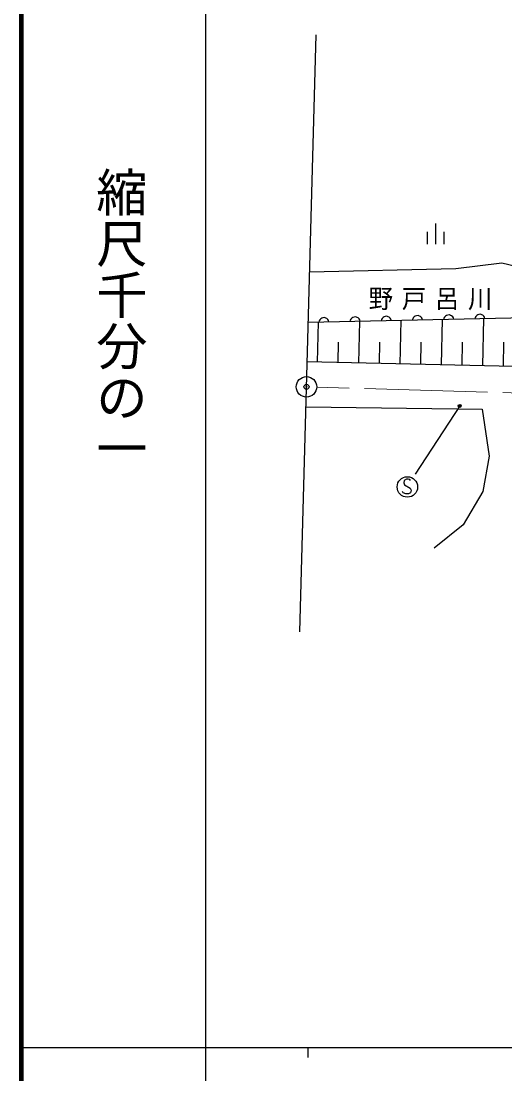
# Model space of a CAD drawing. Units: millimetres, scale not verified. Extents: x 40000 to 680000, y 20000 to 380000.
# Drawn here: x 40000 to 87240, y 202409 to 305223 of the extents above; entities that cross this region are included whole.
import ezdxf
from ezdxf.enums import TextEntityAlignment as Align

# ---------------------------------------------------------------- set-up
doc = ezdxf.new("R2010")
doc.units = ezdxf.units.MM
doc.header["$LTSCALE"] = 1000
doc.header["$PDMODE"] = 32
doc.header["$PDSIZE"] = 500
doc.linetypes.add('CHAIN', pattern=[18.5, 12, -1.5, 3.5, -1.5])
for name, color, linetype, lineweight in [('M-BGD', 7, 'Continuous', 25), ('M-BMK', 2, 'CHAIN', 13), ('M-BMK-SRVR', 3, 'Continuous', 25), ('M-STR-STRC', 7, 'Continuous', 25), ('M-TTL', 2, 'Continuous', 140), ('M-TTL-BAND', 7, 'Continuous', 25)]:
    doc.layers.add(name, color=color, linetype=linetype, lineweight=lineweight)
doc.layers.add('M-BMK-HTXT', color=7, linetype='Continuous')
doc.layers.add('M-OTRS', color=6, linetype='Continuous')
doc.styles.add('@ＭＳ ゴシック', font='')
doc.styles.add('ＭＳ ゴシック', font='')
doc.styles.get('@ＭＳ ゴシック').set_extended_font_data('@MS Gothic')
doc.styles.get('ＭＳ ゴシック').set_extended_font_data('MS Gothic')

msp = doc.modelspace()

# ---------------------------------------------------------------- linework, layer by layer
at = {"layer": 'M-BGD'}
for p, q in [((80462, 285440), (80462, 283440)), ((79662, 284640), (79662, 283440)), ((81262, 284640), (81262, 283440)), ((68939, 271912), (69026, 275828)), ((72973, 271823), (73063, 275914)), ((77006, 271734), (77101, 276000)), ((81040, 271644), (81138, 276087)), ((85073, 271555), (85175, 276173)), ((70956, 271867), (71000, 273869)), ((74990, 271778), (75036, 273868)), ((79023, 271689), (79071, 273866)), ((83057, 271600), (83107, 273865)), ((87090, 271511), (87142, 273863)), ((104232, 271132), (67931, 271934))]:
    msp.add_line(p, q, dxfattribs=at)
for points in [[(68036, 275806), (98500, 276458), (108274, 276733), (117390, 277776), (124561, 279423), (131699, 282059), (140649, 286397), (148062, 290899), (152847, 294249)], [(68169, 280719), (82461, 281062), (86943, 281613), (91839, 280441), (96666, 279683), (105009, 279545), (113008, 279614), (119283, 280510), (123489, 282096), (127488, 284165)], [(85291, 276176), (85249, 276295), (85187, 276393), (85085, 276491), (84983, 276549), (84863, 276586), (84703, 276583), (84583, 276540), (84485, 276478), (84387, 276376), (84329, 276275), (84292, 276154)], [(70059, 275850), (70017, 275969), (69955, 276067), (69852, 276165), (69751, 276223), (69630, 276261), (69470, 276257), (69351, 276215), (69253, 276152), (69155, 276050), (69097, 275949), (69059, 275828)], [(73106, 275915), (73063, 276034), (73001, 276133), (72899, 276230), (72798, 276288), (72677, 276326), (72517, 276322), (72398, 276280), (72299, 276218), (72201, 276116), (72143, 276014), (72106, 275893)], [(76152, 275980), (76110, 276099), (76047, 276198), (75945, 276296), (75844, 276353), (75723, 276391), (75563, 276387), (75444, 276345), (75345, 276283), (75248, 276181), (75190, 276079), (75152, 275959)], [(79199, 276045), (79156, 276164), (79094, 276263), (78992, 276361), (78890, 276419), (78770, 276456), (78610, 276453), (78491, 276410), (78392, 276348), (78294, 276246), (78236, 276145), (78199, 276024)], [(82245, 276110), (82202, 276229), (82140, 276328), (82038, 276426), (81937, 276484), (81816, 276521), (81656, 276518), (81537, 276475), (81438, 276413), (81340, 276311), (81283, 276210), (81245, 276089)], [(67812, 267548), (85013, 267340), (85702, 262720), (85082, 259272), (83151, 256032), (80324, 253756)]]:
    msp.add_lwpolyline(points, dxfattribs=at)
at = {"layer": 'M-BMK'}
msp.add_line((122517, 267895), (68865, 269475), dxfattribs=at)
at = {"layer": 'M-BMK-SRVR'}
msp.add_line((67216, 245574), (68798, 303865), dxfattribs=at)
for radius in [1000, 40]:
    msp.add_circle((67865, 269504), radius, dxfattribs=at)
at = {"layer": 'M-OTRS'}
msp.add_point((67865, 269504), dxfattribs=at)
at = {"layer": 'M-STR-STRC'}
msp.add_line((82821, 267644), (78468, 260966), dxfattribs=at)
msp.add_lwpolyline([(78035, 260369), (77955, 260449), (77795, 260489), (77635, 260489), (77395, 260369), (77355, 260129), (77435, 259929), (77995, 259609), (78075, 259409), (78035, 259169), (77835, 259049), (77555, 259049), (77315, 259169), (77235, 259289)], dxfattribs=at)
for centre, radius in [((82821, 267644), 150), ((82821, 267644), 90), ((82821, 267644), 30), ((77715, 259729), 1000)]:
    msp.add_circle(centre, radius, dxfattribs=at)
at = {"layer": 'M-TTL'}
msp.add_line((40000, 380000), (40000, 20000), dxfattribs=at)
at = {"layer": 'M-TTL-BAND'}
for p, q in [((58000, 370000), (58000, 20000)), ((40000, 205000), (579000, 205000)), ((68000, 205000), (68000, 204000))]:
    msp.add_line(p, q, dxfattribs=at)

# ---------------------------------------------------------------- texts
at = {"layer": 'M-BMK-HTXT', "insert": (73941, 276981), "char_height": 1833, "attachment_point": 7, "style": 'ＭＳ ゴシック'}
msp.add_mtext('\\T1.36;\\W0.95;野戸呂川\\~', dxfattribs=at)
at = {"layer": 'M-TTL-BAND', "style": '@ＭＳ ゴシック'}
msp.add_text('縮尺千分の一', height=3666, rotation=270, dxfattribs=at).set_placement((49777, 261030), align=Align.MIDDLE_RIGHT)

doc.saveas('drawing.dxf')
